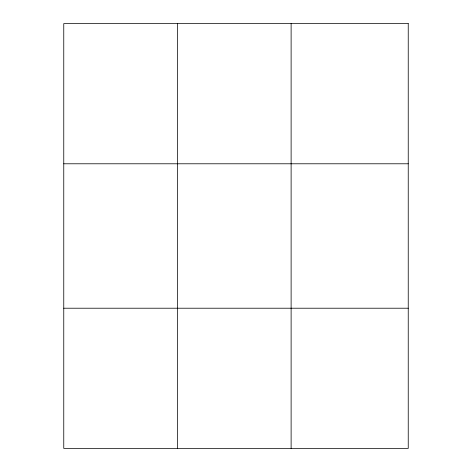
<?xml version="1.0" encoding="UTF-8"?>
<svg xmlns="http://www.w3.org/2000/svg" width="472" height="472" viewBox="0 0 472 472"><rect width="100%" height="100%" fill="white"/><g stroke="black" fill="none" stroke-linecap="round" stroke-linejoin="round"><path stroke-width="0.71" d="M177.437 23.6L177.437 448.4M291.118 23.6L291.118 448.4M63.761 163.784L408.239 163.784M63.761 308.216L408.239 308.216M408.239 23.6L408.239 448.4L63.761 448.4L63.761 23.6L408.239 23.6"/></g></svg>
